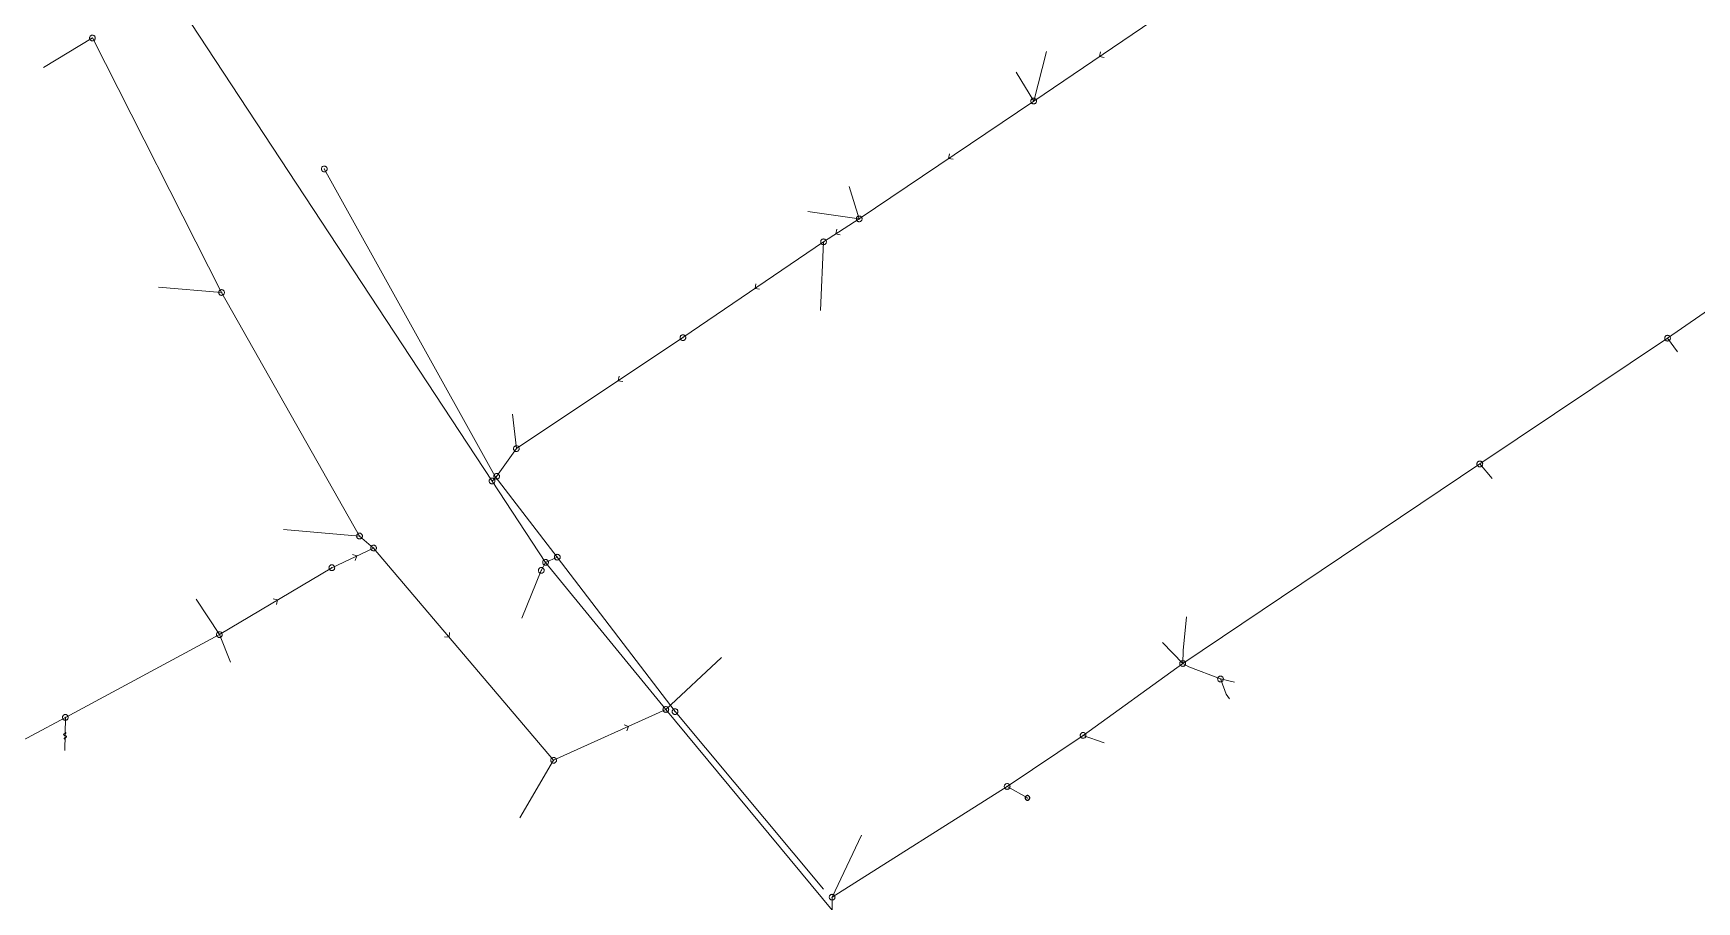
# Model space of a CAD drawing. Header units: metres. Extents: x 25504150 to 25508618, y 6694193 to 6702753.
# Drawn here: x 25504740.4 to 25505006.3, y 6698619.9 to 6698758.8 of the extents above; entities that cross this region are included whole.
import ezdxf

# ---------------------------------------------------------------- set-up
doc = ezdxf.new("R2010")
doc.units = ezdxf.units.M
for name, pattern in [('Sewer_node', [0]), ('Viemariputket', [0]), ('Viemarivarusteet', [0])]:
    doc.linetypes.add(name, pattern=pattern)
for name, color, linetype, lineweight in [('Sewer_node', 7, 'Sewer_node', 0), ('Viemariputket', 7, 'Viemariputket', 0), ('Viemarivarusteet', 7, 'Viemarivarusteet', 0)]:
    doc.layers.add(name, color=color, linetype=linetype, lineweight=lineweight)

msp = doc.modelspace()

# ---------------------------------------------------------------- linework, layer by layer
at = {"layer": 'Sewer_node', "color": 46, "linetype": 'Continuous', "true_color": 0x7f5f00, "flags": 128}
for points, elevation in [([(25504750.33, 6698758.03), (25504750.32, 6698758.1), (25504750.31, 6698758.17), (25504750.28, 6698758.24), (25504750.24, 6698758.3), (25504750.2, 6698758.36), (25504750.14, 6698758.4), (25504750.08, 6698758.44), (25504750.01, 6698758.47), (25504749.94, 6698758.48), (25504749.87, 6698758.49), (25504749.8, 6698758.48), (25504749.73, 6698758.47), (25504749.66, 6698758.44), (25504749.6, 6698758.4), (25504749.54, 6698758.36), (25504749.5, 6698758.3), (25504749.46, 6698758.24), (25504749.43, 6698758.17), (25504749.42, 6698758.1), (25504749.41, 6698758.03), (25504749.42, 6698757.96), (25504749.43, 6698757.89), (25504749.46, 6698757.82), (25504749.5, 6698757.76), (25504749.54, 6698757.7), (25504749.6, 6698757.66), (25504749.66, 6698757.62), (25504749.73, 6698757.59), (25504749.8, 6698757.58), (25504749.87, 6698757.57), (25504749.94, 6698757.58), (25504750.01, 6698757.59), (25504750.08, 6698757.62), (25504750.14, 6698757.66), (25504750.2, 6698757.7), (25504750.24, 6698757.76), (25504750.28, 6698757.82), (25504750.31, 6698757.89), (25504750.32, 6698757.96)], 40.33), ([(25504900.76, 6698747.94), (25504900.75, 6698748.01), (25504900.74, 6698748.08), (25504900.71, 6698748.15), (25504900.67, 6698748.21), (25504900.63, 6698748.27), (25504900.57, 6698748.31), (25504900.51, 6698748.35), (25504900.44, 6698748.38), (25504900.37, 6698748.39), (25504900.3, 6698748.4), (25504900.23, 6698748.39), (25504900.16, 6698748.38), (25504900.09, 6698748.35), (25504900.03, 6698748.31), (25504899.97, 6698748.27), (25504899.93, 6698748.21), (25504899.89, 6698748.15), (25504899.86, 6698748.08), (25504899.85, 6698748.01), (25504899.84, 6698747.94), (25504899.85, 6698747.87), (25504899.86, 6698747.8), (25504899.89, 6698747.73), (25504899.93, 6698747.67), (25504899.97, 6698747.61), (25504900.03, 6698747.57), (25504900.09, 6698747.53), (25504900.16, 6698747.5), (25504900.23, 6698747.49), (25504900.3, 6698747.48), (25504900.37, 6698747.49), (25504900.44, 6698747.5), (25504900.51, 6698747.53), (25504900.57, 6698747.57), (25504900.63, 6698747.61), (25504900.67, 6698747.67), (25504900.71, 6698747.73), (25504900.74, 6698747.8), (25504900.75, 6698747.87)], 41.86), ([(25504872.88, 6698729.11), (25504872.87, 6698729.18), (25504872.86, 6698729.25), (25504872.83, 6698729.32), (25504872.79, 6698729.38), (25504872.75, 6698729.44), (25504872.69, 6698729.48), (25504872.63, 6698729.52), (25504872.56, 6698729.55), (25504872.49, 6698729.56), (25504872.42, 6698729.57), (25504872.35, 6698729.56), (25504872.28, 6698729.55), (25504872.21, 6698729.52), (25504872.15, 6698729.48), (25504872.09, 6698729.44), (25504872.05, 6698729.38), (25504872.01, 6698729.32), (25504871.98, 6698729.25), (25504871.97, 6698729.18), (25504871.96, 6698729.11), (25504871.97, 6698729.04), (25504871.98, 6698728.97), (25504872.01, 6698728.9), (25504872.05, 6698728.84), (25504872.09, 6698728.78), (25504872.15, 6698728.74), (25504872.21, 6698728.7), (25504872.28, 6698728.67), (25504872.35, 6698728.66), (25504872.42, 6698728.65), (25504872.49, 6698728.66), (25504872.56, 6698728.67), (25504872.63, 6698728.7), (25504872.69, 6698728.74), (25504872.75, 6698728.78), (25504872.79, 6698728.84), (25504872.83, 6698728.9), (25504872.86, 6698728.97), (25504872.87, 6698729.04)], 41.31), ([(25504867.18, 6698725.44), (25504867.17, 6698725.51), (25504867.16, 6698725.58), (25504867.13, 6698725.65), (25504867.09, 6698725.71), (25504867.05, 6698725.77), (25504866.99, 6698725.81), (25504866.93, 6698725.85), (25504866.86, 6698725.88), (25504866.79, 6698725.89), (25504866.72, 6698725.9), (25504866.65, 6698725.89), (25504866.58, 6698725.88), (25504866.51, 6698725.85), (25504866.45, 6698725.81), (25504866.39, 6698725.77), (25504866.35, 6698725.71), (25504866.31, 6698725.65), (25504866.28, 6698725.58), (25504866.27, 6698725.51), (25504866.26, 6698725.44), (25504866.27, 6698725.37), (25504866.28, 6698725.3), (25504866.31, 6698725.23), (25504866.35, 6698725.17), (25504866.39, 6698725.11), (25504866.45, 6698725.07), (25504866.51, 6698725.03), (25504866.58, 6698725), (25504866.65, 6698724.99), (25504866.72, 6698724.98), (25504866.79, 6698724.99), (25504866.86, 6698725), (25504866.93, 6698725.03), (25504866.99, 6698725.07), (25504867.05, 6698725.11), (25504867.09, 6698725.17), (25504867.13, 6698725.23), (25504867.16, 6698725.3), (25504867.17, 6698725.37)], 41.11), ([(25504770.97, 6698717.34), (25504770.96, 6698717.41), (25504770.95, 6698717.48), (25504770.92, 6698717.55), (25504770.88, 6698717.61), (25504770.84, 6698717.67), (25504770.78, 6698717.71), (25504770.72, 6698717.75), (25504770.65, 6698717.78), (25504770.58, 6698717.79), (25504770.51, 6698717.8), (25504770.44, 6698717.79), (25504770.37, 6698717.78), (25504770.3, 6698717.75), (25504770.24, 6698717.71), (25504770.18, 6698717.67), (25504770.14, 6698717.61), (25504770.1, 6698717.55), (25504770.07, 6698717.48), (25504770.06, 6698717.41), (25504770.05, 6698717.34), (25504770.06, 6698717.27), (25504770.07, 6698717.2), (25504770.1, 6698717.13), (25504770.14, 6698717.07), (25504770.18, 6698717.01), (25504770.24, 6698716.97), (25504770.3, 6698716.93), (25504770.37, 6698716.9), (25504770.44, 6698716.89), (25504770.51, 6698716.88), (25504770.58, 6698716.89), (25504770.65, 6698716.9), (25504770.72, 6698716.93), (25504770.78, 6698716.97), (25504770.84, 6698717.01), (25504770.88, 6698717.07), (25504770.92, 6698717.13), (25504770.95, 6698717.2), (25504770.96, 6698717.27)], 40.34), ([(25504844.7, 6698710.12), (25504844.69, 6698710.19), (25504844.68, 6698710.26), (25504844.65, 6698710.33), (25504844.61, 6698710.39), (25504844.57, 6698710.45), (25504844.51, 6698710.49), (25504844.45, 6698710.53), (25504844.38, 6698710.56), (25504844.31, 6698710.57), (25504844.24, 6698710.58), (25504844.17, 6698710.57), (25504844.1, 6698710.56), (25504844.03, 6698710.53), (25504843.97, 6698710.49), (25504843.91, 6698710.45), (25504843.87, 6698710.39), (25504843.83, 6698710.33), (25504843.8, 6698710.26), (25504843.79, 6698710.19), (25504843.78, 6698710.12), (25504843.79, 6698710.05), (25504843.8, 6698709.98), (25504843.83, 6698709.91), (25504843.87, 6698709.85), (25504843.91, 6698709.79), (25504843.97, 6698709.75), (25504844.03, 6698709.71), (25504844.1, 6698709.68), (25504844.17, 6698709.67), (25504844.24, 6698709.66), (25504844.31, 6698709.67), (25504844.38, 6698709.68), (25504844.45, 6698709.71), (25504844.51, 6698709.75), (25504844.57, 6698709.79), (25504844.61, 6698709.85), (25504844.65, 6698709.91), (25504844.68, 6698709.98), (25504844.69, 6698710.05)], 40.82), ([(25505002.07, 6698710.04), (25505002.06, 6698710.11), (25505002.05, 6698710.18), (25505002.02, 6698710.25), (25505001.98, 6698710.31), (25505001.94, 6698710.37), (25505001.88, 6698710.41), (25505001.82, 6698710.45), (25505001.75, 6698710.48), (25505001.68, 6698710.49), (25505001.61, 6698710.5), (25505001.54, 6698710.49), (25505001.47, 6698710.48), (25505001.4, 6698710.45), (25505001.34, 6698710.41), (25505001.28, 6698710.37), (25505001.24, 6698710.31), (25505001.2, 6698710.25), (25505001.17, 6698710.18), (25505001.16, 6698710.11), (25505001.15, 6698710.04), (25505001.16, 6698709.97), (25505001.17, 6698709.9), (25505001.2, 6698709.83), (25505001.24, 6698709.77), (25505001.28, 6698709.71), (25505001.34, 6698709.67), (25505001.4, 6698709.63), (25505001.47, 6698709.6), (25505001.54, 6698709.59), (25505001.61, 6698709.58), (25505001.68, 6698709.59), (25505001.75, 6698709.6), (25505001.82, 6698709.63), (25505001.88, 6698709.67), (25505001.94, 6698709.71), (25505001.98, 6698709.77), (25505002.02, 6698709.83), (25505002.05, 6698709.9), (25505002.06, 6698709.97)], 44.26), ([(25504818.09, 6698692.38), (25504818.08, 6698692.45), (25504818.07, 6698692.52), (25504818.04, 6698692.59), (25504818, 6698692.65), (25504817.96, 6698692.71), (25504817.9, 6698692.75), (25504817.84, 6698692.79), (25504817.77, 6698692.82), (25504817.7, 6698692.83), (25504817.63, 6698692.84), (25504817.56, 6698692.83), (25504817.49, 6698692.82), (25504817.42, 6698692.79), (25504817.36, 6698692.75), (25504817.3, 6698692.71), (25504817.26, 6698692.65), (25504817.22, 6698692.59), (25504817.19, 6698692.52), (25504817.18, 6698692.45), (25504817.17, 6698692.38), (25504817.18, 6698692.31), (25504817.19, 6698692.24), (25504817.22, 6698692.17), (25504817.26, 6698692.11), (25504817.3, 6698692.05), (25504817.36, 6698692.01), (25504817.42, 6698691.97), (25504817.49, 6698691.94), (25504817.56, 6698691.93), (25504817.63, 6698691.92), (25504817.7, 6698691.93), (25504817.77, 6698691.94), (25504817.84, 6698691.97), (25504817.9, 6698692.01), (25504817.96, 6698692.05), (25504818, 6698692.11), (25504818.04, 6698692.17), (25504818.07, 6698692.24), (25504818.08, 6698692.31)], 40.59), ([(25504972.06, 6698689.93), (25504972.05, 6698690), (25504972.04, 6698690.07), (25504972.01, 6698690.14), (25504971.97, 6698690.2), (25504971.93, 6698690.26), (25504971.87, 6698690.3), (25504971.81, 6698690.34), (25504971.74, 6698690.37), (25504971.67, 6698690.38), (25504971.6, 6698690.39), (25504971.53, 6698690.38), (25504971.46, 6698690.37), (25504971.39, 6698690.34), (25504971.33, 6698690.3), (25504971.27, 6698690.26), (25504971.23, 6698690.2), (25504971.19, 6698690.14), (25504971.16, 6698690.07), (25504971.15, 6698690), (25504971.14, 6698689.93), (25504971.15, 6698689.86), (25504971.16, 6698689.79), (25504971.19, 6698689.72), (25504971.23, 6698689.66), (25504971.27, 6698689.6), (25504971.33, 6698689.56), (25504971.39, 6698689.52), (25504971.46, 6698689.49), (25504971.53, 6698689.48), (25504971.6, 6698689.47), (25504971.67, 6698689.48), (25504971.74, 6698689.49), (25504971.81, 6698689.52), (25504971.87, 6698689.56), (25504971.93, 6698689.6), (25504971.97, 6698689.66), (25504972.01, 6698689.72), (25504972.04, 6698689.79), (25504972.05, 6698689.86)], 43.37), ([(25504814.93, 6698687.94), (25504814.92, 6698688.01), (25504814.91, 6698688.08), (25504814.88, 6698688.15), (25504814.84, 6698688.21), (25504814.8, 6698688.27), (25504814.74, 6698688.31), (25504814.68, 6698688.35), (25504814.61, 6698688.38), (25504814.54, 6698688.39), (25504814.47, 6698688.4), (25504814.4, 6698688.39), (25504814.33, 6698688.38), (25504814.26, 6698688.35), (25504814.2, 6698688.31), (25504814.14, 6698688.27), (25504814.1, 6698688.21), (25504814.06, 6698688.15), (25504814.03, 6698688.08), (25504814.02, 6698688.01), (25504814.01, 6698687.94), (25504814.02, 6698687.87), (25504814.03, 6698687.8), (25504814.06, 6698687.73), (25504814.1, 6698687.67), (25504814.14, 6698687.61), (25504814.2, 6698687.57), (25504814.26, 6698687.53), (25504814.33, 6698687.5), (25504814.4, 6698687.49), (25504814.47, 6698687.48), (25504814.54, 6698687.49), (25504814.61, 6698687.5), (25504814.68, 6698687.53), (25504814.74, 6698687.57), (25504814.8, 6698687.61), (25504814.84, 6698687.67), (25504814.88, 6698687.73), (25504814.91, 6698687.8), (25504814.92, 6698687.87)], 40.63), ([(25504793.02, 6698678.4), (25504793.01, 6698678.47), (25504793, 6698678.54), (25504792.97, 6698678.61), (25504792.93, 6698678.67), (25504792.89, 6698678.73), (25504792.83, 6698678.77), (25504792.77, 6698678.81), (25504792.7, 6698678.84), (25504792.63, 6698678.85), (25504792.56, 6698678.86), (25504792.49, 6698678.85), (25504792.42, 6698678.84), (25504792.35, 6698678.81), (25504792.29, 6698678.77), (25504792.23, 6698678.73), (25504792.19, 6698678.67), (25504792.15, 6698678.61), (25504792.12, 6698678.54), (25504792.11, 6698678.47), (25504792.1, 6698678.4), (25504792.11, 6698678.33), (25504792.12, 6698678.26), (25504792.15, 6698678.19), (25504792.19, 6698678.13), (25504792.23, 6698678.07), (25504792.29, 6698678.03), (25504792.35, 6698677.99), (25504792.42, 6698677.96), (25504792.49, 6698677.95), (25504792.56, 6698677.94), (25504792.63, 6698677.95), (25504792.7, 6698677.96), (25504792.77, 6698677.99), (25504792.83, 6698678.03), (25504792.89, 6698678.07), (25504792.93, 6698678.13), (25504792.97, 6698678.19), (25504793, 6698678.26), (25504793.01, 6698678.33)], 40.74), ([(25504822.75, 6698674.2), (25504822.74, 6698674.27), (25504822.73, 6698674.34), (25504822.7, 6698674.41), (25504822.66, 6698674.47), (25504822.62, 6698674.53), (25504822.56, 6698674.57), (25504822.5, 6698674.61), (25504822.43, 6698674.64), (25504822.36, 6698674.65), (25504822.29, 6698674.66), (25504822.22, 6698674.65), (25504822.15, 6698674.64), (25504822.08, 6698674.61), (25504822.02, 6698674.57), (25504821.96, 6698674.53), (25504821.92, 6698674.47), (25504821.88, 6698674.41), (25504821.85, 6698674.34), (25504821.84, 6698674.27), (25504821.83, 6698674.2), (25504821.84, 6698674.13), (25504821.85, 6698674.06), (25504821.88, 6698673.99), (25504821.92, 6698673.93), (25504821.96, 6698673.87), (25504822.02, 6698673.83), (25504822.08, 6698673.79), (25504822.15, 6698673.76), (25504822.22, 6698673.75), (25504822.29, 6698673.74), (25504822.36, 6698673.75), (25504822.43, 6698673.76), (25504822.5, 6698673.79), (25504822.56, 6698673.83), (25504822.62, 6698673.87), (25504822.66, 6698673.93), (25504822.7, 6698673.99), (25504822.73, 6698674.06), (25504822.74, 6698674.13)], 40.07), ([(25504822.07, 6698672.91), (25504822.06, 6698672.98), (25504822.05, 6698673.05), (25504822.02, 6698673.12), (25504821.98, 6698673.18), (25504821.94, 6698673.24), (25504821.88, 6698673.28), (25504821.82, 6698673.32), (25504821.75, 6698673.35), (25504821.68, 6698673.36), (25504821.61, 6698673.37), (25504821.54, 6698673.36), (25504821.47, 6698673.35), (25504821.4, 6698673.32), (25504821.34, 6698673.28), (25504821.28, 6698673.24), (25504821.24, 6698673.18), (25504821.2, 6698673.12), (25504821.17, 6698673.05), (25504821.16, 6698672.98), (25504821.15, 6698672.91), (25504821.16, 6698672.84), (25504821.17, 6698672.77), (25504821.2, 6698672.7), (25504821.24, 6698672.64), (25504821.28, 6698672.58), (25504821.34, 6698672.54), (25504821.4, 6698672.5), (25504821.47, 6698672.47), (25504821.54, 6698672.46), (25504821.61, 6698672.45), (25504821.68, 6698672.46), (25504821.75, 6698672.47), (25504821.82, 6698672.5), (25504821.88, 6698672.54), (25504821.94, 6698672.58), (25504821.98, 6698672.64), (25504822.02, 6698672.7), (25504822.05, 6698672.77), (25504822.06, 6698672.84)], 39.92), ([(25504770.62, 6698662.65), (25504770.61, 6698662.72), (25504770.6, 6698662.79), (25504770.57, 6698662.86), (25504770.53, 6698662.92), (25504770.49, 6698662.98), (25504770.43, 6698663.02), (25504770.37, 6698663.06), (25504770.3, 6698663.09), (25504770.23, 6698663.1), (25504770.16, 6698663.11), (25504770.09, 6698663.1), (25504770.02, 6698663.09), (25504769.95, 6698663.06), (25504769.89, 6698663.02), (25504769.83, 6698662.98), (25504769.79, 6698662.92), (25504769.75, 6698662.86), (25504769.72, 6698662.79), (25504769.71, 6698662.72), (25504769.7, 6698662.65), (25504769.71, 6698662.58), (25504769.72, 6698662.51), (25504769.75, 6698662.44), (25504769.79, 6698662.38), (25504769.83, 6698662.32), (25504769.89, 6698662.28), (25504769.95, 6698662.24), (25504770.02, 6698662.21), (25504770.09, 6698662.2), (25504770.16, 6698662.19), (25504770.23, 6698662.2), (25504770.3, 6698662.21), (25504770.37, 6698662.24), (25504770.43, 6698662.28), (25504770.49, 6698662.32), (25504770.53, 6698662.38), (25504770.57, 6698662.44), (25504770.6, 6698662.51), (25504770.61, 6698662.58)], 41.43), ([(25504924.58, 6698658.03), (25504924.57, 6698658.1), (25504924.56, 6698658.17), (25504924.53, 6698658.24), (25504924.49, 6698658.3), (25504924.45, 6698658.36), (25504924.39, 6698658.4), (25504924.33, 6698658.44), (25504924.26, 6698658.47), (25504924.19, 6698658.48), (25504924.12, 6698658.49), (25504924.05, 6698658.48), (25504923.98, 6698658.47), (25504923.91, 6698658.44), (25504923.85, 6698658.4), (25504923.79, 6698658.36), (25504923.75, 6698658.3), (25504923.71, 6698658.24), (25504923.68, 6698658.17), (25504923.67, 6698658.1), (25504923.66, 6698658.03), (25504923.67, 6698657.96), (25504923.68, 6698657.89), (25504923.71, 6698657.82), (25504923.75, 6698657.76), (25504923.79, 6698657.7), (25504923.85, 6698657.66), (25504923.91, 6698657.62), (25504923.98, 6698657.59), (25504924.05, 6698657.58), (25504924.12, 6698657.57), (25504924.19, 6698657.58), (25504924.26, 6698657.59), (25504924.33, 6698657.62), (25504924.39, 6698657.66), (25504924.45, 6698657.7), (25504924.49, 6698657.76), (25504924.53, 6698657.82), (25504924.56, 6698657.89), (25504924.57, 6698657.96)], 41.51), ([(25504930.62, 6698655.55), (25504930.61, 6698655.62), (25504930.6, 6698655.69), (25504930.57, 6698655.76), (25504930.53, 6698655.82), (25504930.49, 6698655.88), (25504930.43, 6698655.92), (25504930.37, 6698655.96), (25504930.3, 6698655.99), (25504930.23, 6698656), (25504930.16, 6698656.01), (25504930.09, 6698656), (25504930.02, 6698655.99), (25504929.95, 6698655.96), (25504929.89, 6698655.92), (25504929.83, 6698655.88), (25504929.79, 6698655.82), (25504929.75, 6698655.76), (25504929.72, 6698655.69), (25504929.71, 6698655.62), (25504929.7, 6698655.55), (25504929.71, 6698655.48), (25504929.72, 6698655.41), (25504929.75, 6698655.34), (25504929.79, 6698655.28), (25504929.83, 6698655.22), (25504929.89, 6698655.18), (25504929.95, 6698655.14), (25504930.02, 6698655.11), (25504930.09, 6698655.1), (25504930.16, 6698655.09), (25504930.23, 6698655.1), (25504930.3, 6698655.11), (25504930.37, 6698655.14), (25504930.43, 6698655.18), (25504930.49, 6698655.22), (25504930.53, 6698655.28), (25504930.57, 6698655.34), (25504930.6, 6698655.41), (25504930.61, 6698655.48)], 100), ([(25504841.97, 6698650.68), (25504841.96, 6698650.75), (25504841.95, 6698650.82), (25504841.92, 6698650.89), (25504841.88, 6698650.95), (25504841.84, 6698651.01), (25504841.78, 6698651.05), (25504841.72, 6698651.09), (25504841.65, 6698651.12), (25504841.58, 6698651.13), (25504841.51, 6698651.14), (25504841.44, 6698651.13), (25504841.37, 6698651.12), (25504841.3, 6698651.09), (25504841.24, 6698651.05), (25504841.18, 6698651.01), (25504841.14, 6698650.95), (25504841.1, 6698650.89), (25504841.07, 6698650.82), (25504841.06, 6698650.75), (25504841.05, 6698650.68), (25504841.06, 6698650.61), (25504841.07, 6698650.54), (25504841.1, 6698650.47), (25504841.14, 6698650.41), (25504841.18, 6698650.35), (25504841.24, 6698650.31), (25504841.3, 6698650.27), (25504841.37, 6698650.24), (25504841.44, 6698650.23), (25504841.51, 6698650.22), (25504841.58, 6698650.23), (25504841.65, 6698650.24), (25504841.72, 6698650.27), (25504841.78, 6698650.31), (25504841.84, 6698650.35), (25504841.88, 6698650.41), (25504841.92, 6698650.47), (25504841.95, 6698650.54), (25504841.96, 6698650.61)], 39.71), ([(25504746, 6698649.41), (25504745.99, 6698649.48), (25504745.98, 6698649.55), (25504745.95, 6698649.62), (25504745.91, 6698649.68), (25504745.87, 6698649.74), (25504745.81, 6698649.78), (25504745.75, 6698649.82), (25504745.68, 6698649.85), (25504745.61, 6698649.86), (25504745.54, 6698649.87), (25504745.47, 6698649.86), (25504745.4, 6698649.85), (25504745.33, 6698649.82), (25504745.27, 6698649.78), (25504745.21, 6698649.74), (25504745.17, 6698649.68), (25504745.13, 6698649.62), (25504745.1, 6698649.55), (25504745.09, 6698649.48), (25504745.08, 6698649.41), (25504745.09, 6698649.34), (25504745.1, 6698649.27), (25504745.13, 6698649.2), (25504745.17, 6698649.14), (25504745.21, 6698649.08), (25504745.27, 6698649.04), (25504745.33, 6698649), (25504745.4, 6698648.97), (25504745.47, 6698648.96), (25504745.54, 6698648.95), (25504745.61, 6698648.96), (25504745.68, 6698648.97), (25504745.75, 6698649), (25504745.81, 6698649.04), (25504745.87, 6698649.08), (25504745.91, 6698649.14), (25504745.95, 6698649.2), (25504745.98, 6698649.27), (25504745.99, 6698649.34)], 39.46), ([(25504908.66, 6698646.54), (25504908.65, 6698646.61), (25504908.64, 6698646.68), (25504908.61, 6698646.75), (25504908.57, 6698646.81), (25504908.53, 6698646.87), (25504908.47, 6698646.91), (25504908.41, 6698646.95), (25504908.34, 6698646.98), (25504908.27, 6698646.99), (25504908.2, 6698647), (25504908.13, 6698646.99), (25504908.06, 6698646.98), (25504907.99, 6698646.95), (25504907.93, 6698646.91), (25504907.87, 6698646.87), (25504907.83, 6698646.81), (25504907.79, 6698646.75), (25504907.76, 6698646.68), (25504907.75, 6698646.61), (25504907.74, 6698646.54), (25504907.75, 6698646.47), (25504907.76, 6698646.4), (25504907.79, 6698646.33), (25504907.83, 6698646.27), (25504907.87, 6698646.21), (25504907.93, 6698646.17), (25504907.99, 6698646.13), (25504908.06, 6698646.1), (25504908.13, 6698646.09), (25504908.2, 6698646.08), (25504908.27, 6698646.09), (25504908.34, 6698646.1), (25504908.41, 6698646.13), (25504908.47, 6698646.17), (25504908.53, 6698646.21), (25504908.57, 6698646.27), (25504908.61, 6698646.33), (25504908.64, 6698646.4), (25504908.65, 6698646.47)], 40.92), ([(25504824.04, 6698642.56), (25504824.03, 6698642.63), (25504824.02, 6698642.7), (25504823.99, 6698642.77), (25504823.95, 6698642.83), (25504823.91, 6698642.89), (25504823.85, 6698642.93), (25504823.79, 6698642.97), (25504823.72, 6698643), (25504823.65, 6698643.01), (25504823.58, 6698643.02), (25504823.51, 6698643.01), (25504823.44, 6698643), (25504823.37, 6698642.97), (25504823.31, 6698642.93), (25504823.25, 6698642.89), (25504823.21, 6698642.83), (25504823.17, 6698642.77), (25504823.14, 6698642.7), (25504823.13, 6698642.63), (25504823.12, 6698642.56), (25504823.13, 6698642.49), (25504823.14, 6698642.42), (25504823.17, 6698642.35), (25504823.21, 6698642.29), (25504823.25, 6698642.23), (25504823.31, 6698642.19), (25504823.37, 6698642.15), (25504823.44, 6698642.12), (25504823.51, 6698642.11), (25504823.58, 6698642.1), (25504823.65, 6698642.11), (25504823.72, 6698642.12), (25504823.79, 6698642.15), (25504823.85, 6698642.19), (25504823.91, 6698642.23), (25504823.95, 6698642.29), (25504823.99, 6698642.35), (25504824.02, 6698642.42), (25504824.03, 6698642.49)], 40.4), ([(25504896.52, 6698638.37), (25504896.51, 6698638.44), (25504896.5, 6698638.51), (25504896.47, 6698638.58), (25504896.43, 6698638.64), (25504896.39, 6698638.7), (25504896.33, 6698638.74), (25504896.27, 6698638.78), (25504896.2, 6698638.81), (25504896.13, 6698638.82), (25504896.06, 6698638.83), (25504895.99, 6698638.82), (25504895.92, 6698638.81), (25504895.85, 6698638.78), (25504895.79, 6698638.74), (25504895.73, 6698638.7), (25504895.69, 6698638.64), (25504895.65, 6698638.58), (25504895.62, 6698638.51), (25504895.61, 6698638.44), (25504895.6, 6698638.37), (25504895.61, 6698638.3), (25504895.62, 6698638.23), (25504895.65, 6698638.16), (25504895.69, 6698638.1), (25504895.73, 6698638.04), (25504895.79, 6698638), (25504895.85, 6698637.96), (25504895.92, 6698637.93), (25504895.99, 6698637.92), (25504896.06, 6698637.91), (25504896.13, 6698637.92), (25504896.2, 6698637.93), (25504896.27, 6698637.96), (25504896.33, 6698638), (25504896.39, 6698638.04), (25504896.43, 6698638.1), (25504896.47, 6698638.16), (25504896.5, 6698638.23), (25504896.51, 6698638.3)], 40.63), ([(25504868.55, 6698620.67), (25504868.54, 6698620.74), (25504868.53, 6698620.81), (25504868.5, 6698620.88), (25504868.46, 6698620.94), (25504868.42, 6698621), (25504868.36, 6698621.04), (25504868.3, 6698621.08), (25504868.23, 6698621.11), (25504868.16, 6698621.12), (25504868.09, 6698621.13), (25504868.02, 6698621.12), (25504867.95, 6698621.11), (25504867.88, 6698621.08), (25504867.82, 6698621.04), (25504867.76, 6698621), (25504867.72, 6698620.94), (25504867.68, 6698620.88), (25504867.65, 6698620.81), (25504867.64, 6698620.74), (25504867.63, 6698620.67), (25504867.64, 6698620.6), (25504867.65, 6698620.53), (25504867.68, 6698620.46), (25504867.72, 6698620.4), (25504867.76, 6698620.34), (25504867.82, 6698620.3), (25504867.88, 6698620.26), (25504867.95, 6698620.23), (25504868.02, 6698620.22), (25504868.09, 6698620.21), (25504868.16, 6698620.22), (25504868.23, 6698620.23), (25504868.3, 6698620.26), (25504868.36, 6698620.3), (25504868.42, 6698620.34), (25504868.46, 6698620.4), (25504868.5, 6698620.46), (25504868.53, 6698620.53), (25504868.54, 6698620.6)], 39.89)]:
    msp.add_lwpolyline(points, close=True, dxfattribs=dict(at, elevation=elevation))
for points in [[(25504910.96, 6698755.8), (25504910.84, 6698755.06), (25504911.57, 6698754.92)], [(25504886.83, 6698739.5), (25504886.7, 6698738.76), (25504887.43, 6698738.63)], [(25504868.82, 6698727.44), (25504868.68, 6698726.7), (25504869.4, 6698726.56)], [(25504855.89, 6698718.72), (25504855.77, 6698717.98), (25504856.5, 6698717.85)], [(25504834.04, 6698703.98), (25504833.91, 6698703.24), (25504834.64, 6698703.1)], [(25504791.88, 6698674.52), (25504792.12, 6698675.23), (25504791.43, 6698675.48)], [(25504779.29, 6698667.45), (25504779.46, 6698668.18), (25504778.74, 6698668.37)], [(25504806.12, 6698662.3), (25504806.87, 6698662.25), (25504806.93, 6698662.99)], [(25504835.26, 6698647.26), (25504835.52, 6698647.96), (25504834.83, 6698648.23)], [(25504745.5, 6698646.5), (25504745.47, 6698646.5), (25504745.45, 6698646.5), (25504745.43, 6698646.51), (25504745.41, 6698646.51), (25504745.39, 6698646.52), (25504745.38, 6698646.52), (25504745.36, 6698646.53), (25504745.35, 6698646.54), (25504745.33, 6698646.55), (25504745.32, 6698646.56), (25504745.31, 6698646.57), (25504745.3, 6698646.58), (25504745.29, 6698646.6), (25504745.28, 6698646.61), (25504745.28, 6698646.62), (25504745.28, 6698646.64), (25504745.27, 6698646.65), (25504745.27, 6698646.67), (25504745.28, 6698646.68), (25504745.28, 6698646.69), (25504745.29, 6698646.71), (25504745.29, 6698646.72), (25504745.3, 6698646.74), (25504745.31, 6698646.75), (25504745.32, 6698646.76), (25504745.33, 6698646.77), (25504745.35, 6698646.78), (25504745.36, 6698646.79), (25504745.38, 6698646.8), (25504745.4, 6698646.81), (25504745.41, 6698646.81), (25504745.43, 6698646.82), (25504745.45, 6698646.82), (25504745.47, 6698646.83), (25504745.49, 6698646.83)], [(25504745.46, 6698645.94), (25504745.44, 6698645.95), (25504745.43, 6698645.95), (25504745.42, 6698645.96), (25504745.41, 6698645.96), (25504745.4, 6698645.97), (25504745.39, 6698645.98), (25504745.39, 6698645.98), (25504745.38, 6698645.99), (25504745.37, 6698646), (25504745.37, 6698646.01), (25504745.37, 6698646.02), (25504745.36, 6698646.03), (25504745.36, 6698646.04), (25504745.36, 6698646.05), (25504745.36, 6698646.06), (25504745.36, 6698646.06), (25504745.37, 6698646.07), (25504745.37, 6698646.08), (25504745.38, 6698646.09), (25504745.38, 6698646.1), (25504745.39, 6698646.11), (25504745.39, 6698646.12), (25504745.4, 6698646.12), (25504745.41, 6698646.13), (25504745.42, 6698646.13), (25504745.43, 6698646.14), (25504745.44, 6698646.14), (25504745.45, 6698646.15), (25504745.46, 6698646.15), (25504745.47, 6698646.15), (25504745.5, 6698646.15)], [(25504745.52, 6698646.83), (25504745.55, 6698646.84), (25504745.56, 6698646.84), (25504745.57, 6698646.84), (25504745.58, 6698646.85), (25504745.58, 6698646.85), (25504745.59, 6698646.86), (25504745.6, 6698646.87), (25504745.61, 6698646.87), (25504745.61, 6698646.88), (25504745.62, 6698646.89), (25504745.62, 6698646.9), (25504745.62, 6698646.91), (25504745.62, 6698646.91), (25504745.63, 6698646.92), (25504745.63, 6698646.93), (25504745.62, 6698646.94), (25504745.62, 6698646.95), (25504745.62, 6698646.96), (25504745.61, 6698646.97), (25504745.61, 6698646.97), (25504745.6, 6698646.98), (25504745.6, 6698646.99), (25504745.59, 6698646.99), (25504745.58, 6698647), (25504745.57, 6698647.01), (25504745.56, 6698647.01), (25504745.55, 6698647.01), (25504745.54, 6698647.02), (25504745.53, 6698647.02), (25504745.52, 6698647.02), (25504745.5, 6698647.03)], [(25504745.51, 6698646.15), (25504745.53, 6698646.15), (25504745.55, 6698646.16), (25504745.57, 6698646.16), (25504745.59, 6698646.17), (25504745.61, 6698646.17), (25504745.62, 6698646.18), (25504745.64, 6698646.19), (25504745.65, 6698646.2), (25504745.66, 6698646.21), (25504745.68, 6698646.22), (25504745.69, 6698646.23), (25504745.7, 6698646.25), (25504745.7, 6698646.26), (25504745.71, 6698646.28), (25504745.71, 6698646.29), (25504745.72, 6698646.3), (25504745.72, 6698646.32), (25504745.72, 6698646.34), (25504745.72, 6698646.35), (25504745.71, 6698646.37), (25504745.71, 6698646.38), (25504745.7, 6698646.39), (25504745.69, 6698646.41), (25504745.68, 6698646.42), (25504745.67, 6698646.43), (25504745.66, 6698646.45), (25504745.65, 6698646.46), (25504745.63, 6698646.47), (25504745.62, 6698646.47), (25504745.6, 6698646.48), (25504745.58, 6698646.49), (25504745.56, 6698646.49), (25504745.55, 6698646.5), (25504745.52, 6698646.5)]]:
    msp.add_lwpolyline(points, dxfattribs=at)
at = {"layer": 'Sewer_node', "color": 252, "linetype": 'Continuous', "lineweight": 9, "true_color": 0x848484, "flags": 128}
msp.add_lwpolyline([(25504787.38, 6698737.09), (25504787.37, 6698737.16), (25504787.36, 6698737.23), (25504787.33, 6698737.3), (25504787.29, 6698737.36), (25504787.25, 6698737.42), (25504787.19, 6698737.46), (25504787.13, 6698737.5), (25504787.06, 6698737.53), (25504786.99, 6698737.54), (25504786.92, 6698737.55), (25504786.85, 6698737.54), (25504786.78, 6698737.53), (25504786.71, 6698737.5), (25504786.65, 6698737.46), (25504786.59, 6698737.42), (25504786.55, 6698737.36), (25504786.51, 6698737.3), (25504786.48, 6698737.23), (25504786.47, 6698737.16), (25504786.46, 6698737.09), (25504786.47, 6698737.02), (25504786.48, 6698736.95), (25504786.51, 6698736.88), (25504786.55, 6698736.82), (25504786.59, 6698736.76), (25504786.65, 6698736.72), (25504786.71, 6698736.68), (25504786.78, 6698736.65), (25504786.85, 6698736.64), (25504786.92, 6698736.63), (25504786.99, 6698736.64), (25504787.06, 6698736.65), (25504787.13, 6698736.68), (25504787.19, 6698736.72), (25504787.25, 6698736.76), (25504787.29, 6698736.82), (25504787.33, 6698736.88), (25504787.36, 6698736.95), (25504787.37, 6698737.02)], close=True, dxfattribs=at)
at = {"layer": 'Sewer_node', "color": 46, "linetype": 'Continuous', "true_color": 0x7f5f00, "flags": 128}
for points in [[(25504814.2, 6698687.2), (25504814.19, 6698687.27), (25504814.18, 6698687.34), (25504814.15, 6698687.41), (25504814.11, 6698687.47), (25504814.07, 6698687.53), (25504814.01, 6698687.57), (25504813.95, 6698687.61), (25504813.88, 6698687.64), (25504813.81, 6698687.65), (25504813.74, 6698687.66), (25504813.67, 6698687.65), (25504813.6, 6698687.64), (25504813.53, 6698687.61), (25504813.47, 6698687.57), (25504813.41, 6698687.53), (25504813.37, 6698687.47), (25504813.33, 6698687.41), (25504813.3, 6698687.34), (25504813.29, 6698687.27), (25504813.28, 6698687.2), (25504813.29, 6698687.13), (25504813.3, 6698687.06), (25504813.33, 6698686.99), (25504813.37, 6698686.93), (25504813.41, 6698686.87), (25504813.47, 6698686.83), (25504813.53, 6698686.79), (25504813.6, 6698686.76), (25504813.67, 6698686.75), (25504813.74, 6698686.74), (25504813.81, 6698686.75), (25504813.88, 6698686.76), (25504813.95, 6698686.79), (25504814.01, 6698686.83), (25504814.07, 6698686.87), (25504814.11, 6698686.93), (25504814.15, 6698686.99), (25504814.18, 6698687.06), (25504814.19, 6698687.13)], [(25504795.26, 6698676.49), (25504795.25, 6698676.56), (25504795.24, 6698676.63), (25504795.21, 6698676.7), (25504795.17, 6698676.76), (25504795.13, 6698676.82), (25504795.07, 6698676.86), (25504795.01, 6698676.9), (25504794.94, 6698676.93), (25504794.87, 6698676.94), (25504794.8, 6698676.95), (25504794.73, 6698676.94), (25504794.66, 6698676.93), (25504794.59, 6698676.9), (25504794.53, 6698676.86), (25504794.47, 6698676.82), (25504794.43, 6698676.76), (25504794.39, 6698676.7), (25504794.36, 6698676.63), (25504794.35, 6698676.56), (25504794.34, 6698676.49), (25504794.35, 6698676.42), (25504794.36, 6698676.35), (25504794.39, 6698676.28), (25504794.43, 6698676.22), (25504794.47, 6698676.16), (25504794.53, 6698676.12), (25504794.59, 6698676.08), (25504794.66, 6698676.05), (25504794.73, 6698676.04), (25504794.8, 6698676.03), (25504794.87, 6698676.04), (25504794.94, 6698676.05), (25504795.01, 6698676.08), (25504795.07, 6698676.12), (25504795.13, 6698676.16), (25504795.17, 6698676.22), (25504795.21, 6698676.28), (25504795.24, 6698676.35), (25504795.25, 6698676.42)], [(25504788.59, 6698673.34), (25504788.58, 6698673.41), (25504788.57, 6698673.48), (25504788.54, 6698673.55), (25504788.5, 6698673.61), (25504788.46, 6698673.67), (25504788.4, 6698673.71), (25504788.34, 6698673.75), (25504788.27, 6698673.78), (25504788.2, 6698673.79), (25504788.13, 6698673.8), (25504788.06, 6698673.79), (25504787.99, 6698673.78), (25504787.92, 6698673.75), (25504787.86, 6698673.71), (25504787.8, 6698673.67), (25504787.76, 6698673.61), (25504787.72, 6698673.55), (25504787.69, 6698673.48), (25504787.68, 6698673.41), (25504787.67, 6698673.34), (25504787.68, 6698673.27), (25504787.69, 6698673.2), (25504787.72, 6698673.13), (25504787.76, 6698673.07), (25504787.8, 6698673.01), (25504787.86, 6698672.97), (25504787.92, 6698672.93), (25504787.99, 6698672.9), (25504788.06, 6698672.89), (25504788.13, 6698672.88), (25504788.2, 6698672.89), (25504788.27, 6698672.9), (25504788.34, 6698672.93), (25504788.4, 6698672.97), (25504788.46, 6698673.01), (25504788.5, 6698673.07), (25504788.54, 6698673.13), (25504788.57, 6698673.2), (25504788.58, 6698673.27)]]:
    msp.add_lwpolyline(points, close=True, dxfattribs=at)
at = {"layer": 'Sewer_node', "color": 252, "linetype": 'Continuous', "lineweight": 9, "true_color": 0x848484, "flags": 128}
for points, elevation in [([(25504824.62, 6698675.03), (25504824.61, 6698675.1), (25504824.6, 6698675.17), (25504824.57, 6698675.24), (25504824.53, 6698675.3), (25504824.49, 6698675.36), (25504824.43, 6698675.4), (25504824.37, 6698675.44), (25504824.3, 6698675.47), (25504824.23, 6698675.48), (25504824.16, 6698675.49), (25504824.09, 6698675.48), (25504824.02, 6698675.47), (25504823.95, 6698675.44), (25504823.89, 6698675.4), (25504823.83, 6698675.36), (25504823.79, 6698675.3), (25504823.75, 6698675.24), (25504823.72, 6698675.17), (25504823.71, 6698675.1), (25504823.7, 6698675.03), (25504823.71, 6698674.96), (25504823.72, 6698674.89), (25504823.75, 6698674.82), (25504823.79, 6698674.76), (25504823.83, 6698674.7), (25504823.89, 6698674.66), (25504823.95, 6698674.62), (25504824.02, 6698674.59), (25504824.09, 6698674.58), (25504824.16, 6698674.57), (25504824.23, 6698674.58), (25504824.3, 6698674.59), (25504824.37, 6698674.62), (25504824.43, 6698674.66), (25504824.49, 6698674.7), (25504824.53, 6698674.76), (25504824.57, 6698674.82), (25504824.6, 6698674.89), (25504824.61, 6698674.96)], 39.89), ([(25504843.45, 6698650.33), (25504843.44, 6698650.4), (25504843.43, 6698650.47), (25504843.4, 6698650.54), (25504843.36, 6698650.6), (25504843.32, 6698650.66), (25504843.26, 6698650.7), (25504843.2, 6698650.74), (25504843.13, 6698650.77), (25504843.06, 6698650.78), (25504842.99, 6698650.79), (25504842.92, 6698650.78), (25504842.85, 6698650.77), (25504842.78, 6698650.74), (25504842.72, 6698650.7), (25504842.66, 6698650.66), (25504842.62, 6698650.6), (25504842.58, 6698650.54), (25504842.55, 6698650.47), (25504842.54, 6698650.4), (25504842.53, 6698650.33), (25504842.54, 6698650.26), (25504842.55, 6698650.19), (25504842.58, 6698650.12), (25504842.62, 6698650.06), (25504842.66, 6698650), (25504842.72, 6698649.96), (25504842.78, 6698649.92), (25504842.85, 6698649.89), (25504842.92, 6698649.88), (25504842.99, 6698649.87), (25504843.06, 6698649.88), (25504843.13, 6698649.89), (25504843.2, 6698649.92), (25504843.26, 6698649.96), (25504843.32, 6698650), (25504843.36, 6698650.06), (25504843.4, 6698650.12), (25504843.43, 6698650.19), (25504843.44, 6698650.26)], 39.91)]:
    msp.add_lwpolyline(points, close=True, dxfattribs=dict(at, elevation=elevation))
at = {"layer": 'Viemariputket', "color": 1, "linetype": 'Continuous', "lineweight": 15}
for p, q in [((25504813.74, 6698687.2, 0.32), (25504745.45, 6698791.05, 30.56)), ((25504900.3, 6698747.94, 39.74), (25504920.86, 6698761.82, 40)), ((25504749.87, 6698758.03, 38.99), (25504742.07, 6698753.29, 39.08)), ((25504770.51, 6698717.34), (25504749.87, 6698758.03)), ((25504900.3, 6698747.94, 39.83), (25504902.36, 6698755.87, 39.92)), ((25504900.3, 6698747.94, 39.74), (25504897.48, 6698752.56, 39.84)), ((25504872.42, 6698729.11, 39.26), (25504900.3, 6698747.94, 39.7)), ((25505001.61, 6698710.04, 41.51), (25505037.75, 6698735.19, 41.88)), ((25504872.42, 6698729.11, 39.35), (25504870.8, 6698734.29, 39.46)), ((25504872.42, 6698729.11, 39.37), (25504864.18, 6698730.29, 39.47)), ((25504872.42, 6698729.11, 39.25), (25504866.72, 6698725.44, 39.17)), ((25504844.24, 6698710.12, 38.99), (25504866.72, 6698725.44, 39.15)), ((25504866.72, 6698725.44, 39.21), (25504866.24, 6698714.44, 39.43)), ((25504770.51, 6698717.34), (25504760.45, 6698718.2)), ((25504792.56, 6698678.4), (25504770.51, 6698717.34)), ((25504817.63, 6698692.38, 38.71), (25504844.24, 6698710.12, 38.99)), ((25504971.6, 6698689.93, 41.17), (25505001.61, 6698710.04, 41.18)), ((25505001.61, 6698710.04, 42.24), (25505003.2, 6698707.87)), ((25504817.02, 6698697.88, 39.22), (25504817.63, 6698692.38, 39.15)), ((25504817.63, 6698692.38, 38.68), (25504814.47, 6698687.94, 38.59)), ((25504813.74, 6698687.2, 37.98), (25504814.47, 6698687.94, 38.41)), ((25504971.6, 6698689.93, 40.78), (25504924.12, 6698658.03, 39.18)), ((25504971.6, 6698689.93, 41.37), (25504973.57, 6698687.62)), ((25504822.29, 6698674.2, 37.72), (25504813.74, 6698687.2, 37.71)), ((25504792.56, 6698678.4), (25504780.39, 6698679.45)), ((25504794.8, 6698676.49), (25504792.56, 6698678.4)), ((25504794.8, 6698676.49), (25504788.13, 6698673.34)), ((25504823.58, 6698642.56), (25504794.8, 6698676.49)), ((25504821.61, 6698672.91), (25504822.29, 6698674.2)), ((25504841.51, 6698650.68), (25504822.29, 6698674.2)), ((25504788.13, 6698673.34), (25504770.16, 6698662.65, 39.33)), ((25504818.51, 6698665.28), (25504821.61, 6698672.91)), ((25504770.16, 6698662.65, 39.38), (25504766.44, 6698668.29, 39.44)), ((25504770.16, 6698662.65, 39.33), (25504745.54, 6698649.41)), ((25504770.16, 6698662.65, 39.49), (25504771.92, 6698658.25, 39.59)), ((25504924.12, 6698658.03, 39.89), (25504920.9, 6698661.36, 40.01)), ((25504841.51, 6698650.68), (25504850.39, 6698658.97)), ((25504908.2, 6698646.54, 38.86), (25504924.12, 6698658.03, 39.18)), ((25504930.16, 6698655.55, 39.9), (25504932.39, 6698655.06, 39.93)), ((25504823.58, 6698642.56), (25504841.51, 6698650.68)), ((25504868.08, 6698618.58), (25504841.51, 6698650.68)), ((25504745.54, 6698649.41), (25504710.18, 6698630.4, 39.68)), ((25504745.54, 6698649.41), (25504745.46, 6698644.1)), ((25504896.06, 6698638.37, 38.7), (25504908.2, 6698646.54, 38.86)), ((25504908.2, 6698646.54, 38.89), (25504911.56, 6698645.36, 38.95)), ((25504823.58, 6698642.56), (25504818.19, 6698633.34)), ((25504868.09, 6698620.67, 37.61), (25504896.06, 6698638.37, 38.67)), ((25504896.06, 6698638.37, 38.94), (25504899.3, 6698636.54, 38.94)), ((25504872.8, 6698630.58), (25504868.09, 6698620.67, 37.7)), ((25504868.09, 6698620.67, 37.58), (25504868.08, 6698618.58))]:
    msp.add_line(p, q, dxfattribs=at)
at = {"layer": 'Viemariputket', "color": 251, "linetype": 'Continuous', "lineweight": 15, "true_color": 0x595959}
for p, q in [((25504814.25, 6698687.94), (25504786.92, 6698737.09)), ((25504824.16, 6698675.03), (25504814.25, 6698687.94)), ((25504822.29, 6698674.2), (25504824.16, 6698675.03)), ((25504824.16, 6698675.03), (25504842.99, 6698650.33)), ((25504866.72, 6698621.96), (25504842.99, 6698650.33))]:
    msp.add_line(p, q, dxfattribs=at)
at = {"layer": 'Viemariputket', "color": 1, "linetype": 'Continuous', "lineweight": 15}
for points in [[(25504924.12, 6698658.03, 39.34), (25504924.17, 6698660.09, 39.4), (25504924.74, 6698665.47, 39.76)], [(25504924.12, 6698658.03, 39.78), (25504925.08, 6698657.47, 39.78), (25504930.16, 6698655.55, 39.84)], [(25504931.59, 6698652.4, 39.97), (25504931.04, 6698653.12, 39.97), (25504930.24, 6698655.29, 39.93), (25504930.16, 6698655.55, 39.93)]]:
    msp.add_polyline3d(points, dxfattribs=at)
at = {"layer": 'Viemarivarusteet', "color": 2, "linetype": 'Continuous', "lineweight": 25, "flags": 128}
msp.add_lwpolyline([(25504898.98, 6698636.37), (25504899.01, 6698636.32), (25504899.05, 6698636.28), (25504899.09, 6698636.24), (25504899.14, 6698636.21), (25504899.19, 6698636.19), (25504899.25, 6698636.18), (25504899.31, 6698636.18), (25504899.36, 6698636.18), (25504899.42, 6698636.2), (25504899.47, 6698636.22), (25504899.52, 6698636.25), (25504899.56, 6698636.29), (25504899.6, 6698636.33), (25504899.63, 6698636.38), (25504899.65, 6698636.43), (25504899.66, 6698636.49), (25504899.66, 6698636.55), (25504899.66, 6698636.6), (25504899.64, 6698636.66), (25504899.62, 6698636.71), (25504899.59, 6698636.76), (25504899.55, 6698636.8), (25504899.51, 6698636.84), (25504899.46, 6698636.87), (25504899.41, 6698636.89), (25504899.35, 6698636.9), (25504899.29, 6698636.9), (25504899.24, 6698636.9), (25504899.18, 6698636.88), (25504899.13, 6698636.86), (25504899.08, 6698636.83), (25504899.04, 6698636.79), (25504899, 6698636.75), (25504898.97, 6698636.7), (25504898.95, 6698636.65), (25504898.94, 6698636.59), (25504898.94, 6698636.53), (25504898.94, 6698636.48), (25504898.96, 6698636.42)], close=True, dxfattribs=at)
at = {"layer": 'Viemarivarusteet', "color": 1}
for p in [(25504749.87, 6698758.03, 40.33), (25504900.3, 6698747.94, 41.86), (25504872.42, 6698729.11, 41.31), (25504866.72, 6698725.44, 41.11), (25504770.51, 6698717.34, 40.34), (25504844.24, 6698710.12, 40.82), (25505001.61, 6698710.04, 44.26), (25504817.63, 6698692.38, 40.59), (25504814.47, 6698687.94, 40.63), (25504971.6, 6698689.93, 43.37), (25504813.74, 6698687.2), (25504792.56, 6698678.4, 40.74), (25504794.8, 6698676.49), (25504822.29, 6698674.2, 40.07), (25504788.13, 6698673.34), (25504821.61, 6698672.91, 39.92), (25504770.16, 6698662.65, 41.43), (25504924.12, 6698658.03, 41.51), (25504930.16, 6698655.55, 100), (25504841.51, 6698650.68, 39.71), (25504745.54, 6698649.41, 39.46), (25504908.2, 6698646.54, 40.92), (25504823.58, 6698642.56, 40.4), (25504896.06, 6698638.37, 40.63), (25504868.09, 6698620.67, 39.89)]:
    msp.add_point(p, dxfattribs=at)
at = {"layer": 'Viemarivarusteet', "color": 30, "true_color": 0xff7f00}
for p in [(25504786.92, 6698737.09), (25504824.16, 6698675.03, 39.89), (25504842.99, 6698650.33, 39.91)]:
    msp.add_point(p, dxfattribs=at)
at = {"layer": 'Viemarivarusteet', "color": 28, "true_color": 0x0a0a0a}
msp.add_point((25504899.3, 6698636.54), dxfattribs=at)

doc.saveas('drawing.dxf')
